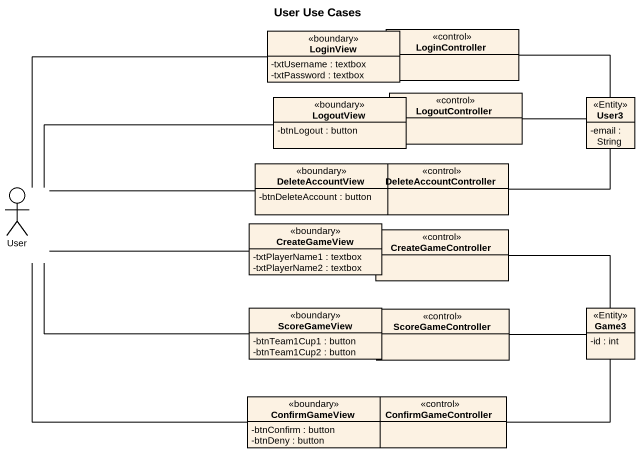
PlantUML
@startuml
title User Use Cases
allowmixing
hide circle
hide empty members
skinparam classAttributeIconSize 0
class LoginView <<boundary>> {
  -txtUsername : textbox
  -txtPassword : textbox
}
class LoginController <<control>>
class LogoutView <<boundary>> {
  -btnLogout : button
}
class LogoutController <<control>>
class User3 <<Entity>> {
  -email : String
}
class DeleteAccountView <<boundary>> {
  -btnDeleteAccount : button
}
class DeleteAccountController <<control>>
actor User
class CreateGameView <<boundary>> {
  -txtPlayerName1 : textbox
  -txtPlayerName2 : textbox
}
class CreateGameController <<control>>
class ScoreGameView <<boundary>> {
  -btnTeam1Cup1 : button
  -btnTeam1Cup2 : button
}
class ScoreGameController <<control>>
class Game3 <<Entity>> {
  -id : int
}
class ConfirmGameView <<boundary>> {
  -btnConfirm : button
  -btnDeny : button
}
class ConfirmGameController <<control>>
LoginView -right- LoginController
LoginView -left- User
LoginController -right- User3
LogoutView -right- LogoutController
LogoutView -left- User
LogoutController -right- User3
DeleteAccountView -right- DeleteAccountController
DeleteAccountView -left- User
DeleteAccountController -right- User3
CreateGameView -left- User
CreateGameView -right- CreateGameController
CreateGameController -right- Game3
ScoreGameView -left- User
ScoreGameView -right- ScoreGameController
ScoreGameController -right- Game3
ConfirmGameView -up- User
ConfirmGameView -right- ConfirmGameController
ConfirmGameController -right- Game3
@enduml
